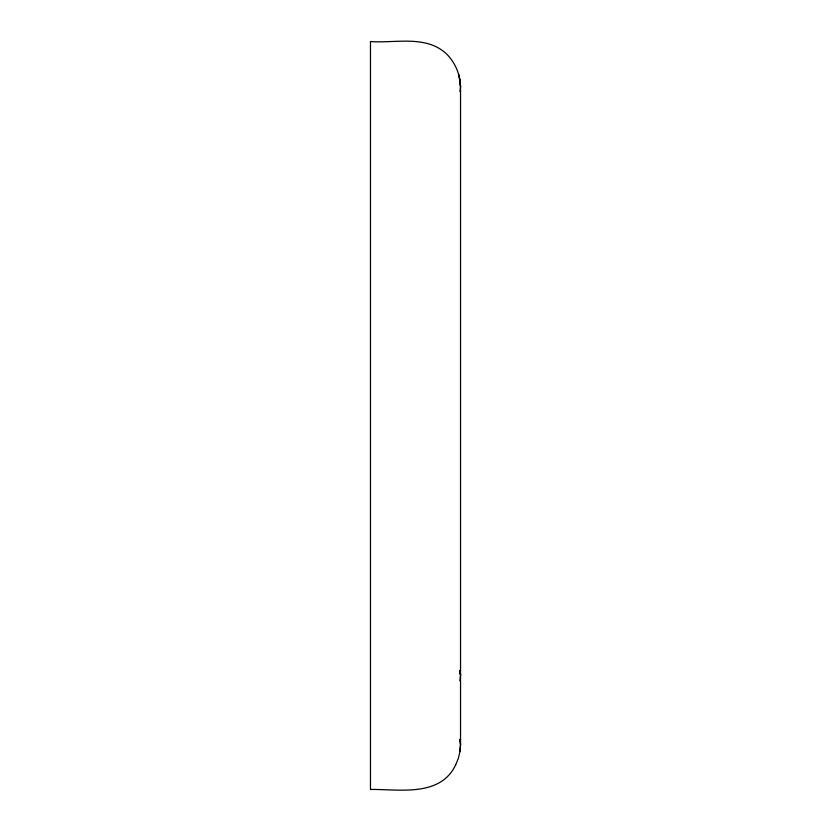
<?xml version="1.0" encoding="UTF-8"?>
<svg xmlns="http://www.w3.org/2000/svg" width="831" height="831" viewBox="0 0 831 831"><rect width="100%" height="100%" fill="white"/><g stroke="black" fill="none" stroke-linecap="round" stroke-linejoin="round"><path stroke-width="1.25" d="M455.679 764.842L458.348 758.35L459.979 751.515L460.53 744.431L460.53 86.58C460.26 74.717 455.461 63.374 447.338 54.742C426.978 34.476 395.868 43.441 370.47 41.55L370.47 789.45C399.223 789.128 440.253 797.417 455.679 764.842M459.979 739.517L460.53 744.431L459.979 751.515M459.927 680.849L460.53 675.042L459.969 670.399L460.53 675.042L460.042 671.573M460 91.535L460.53 86.58L459.979 81.583M459.813 80.482L458.992 74.925L460.53 86.58M459.948 739.289L460.53 744.431"/></g></svg>
